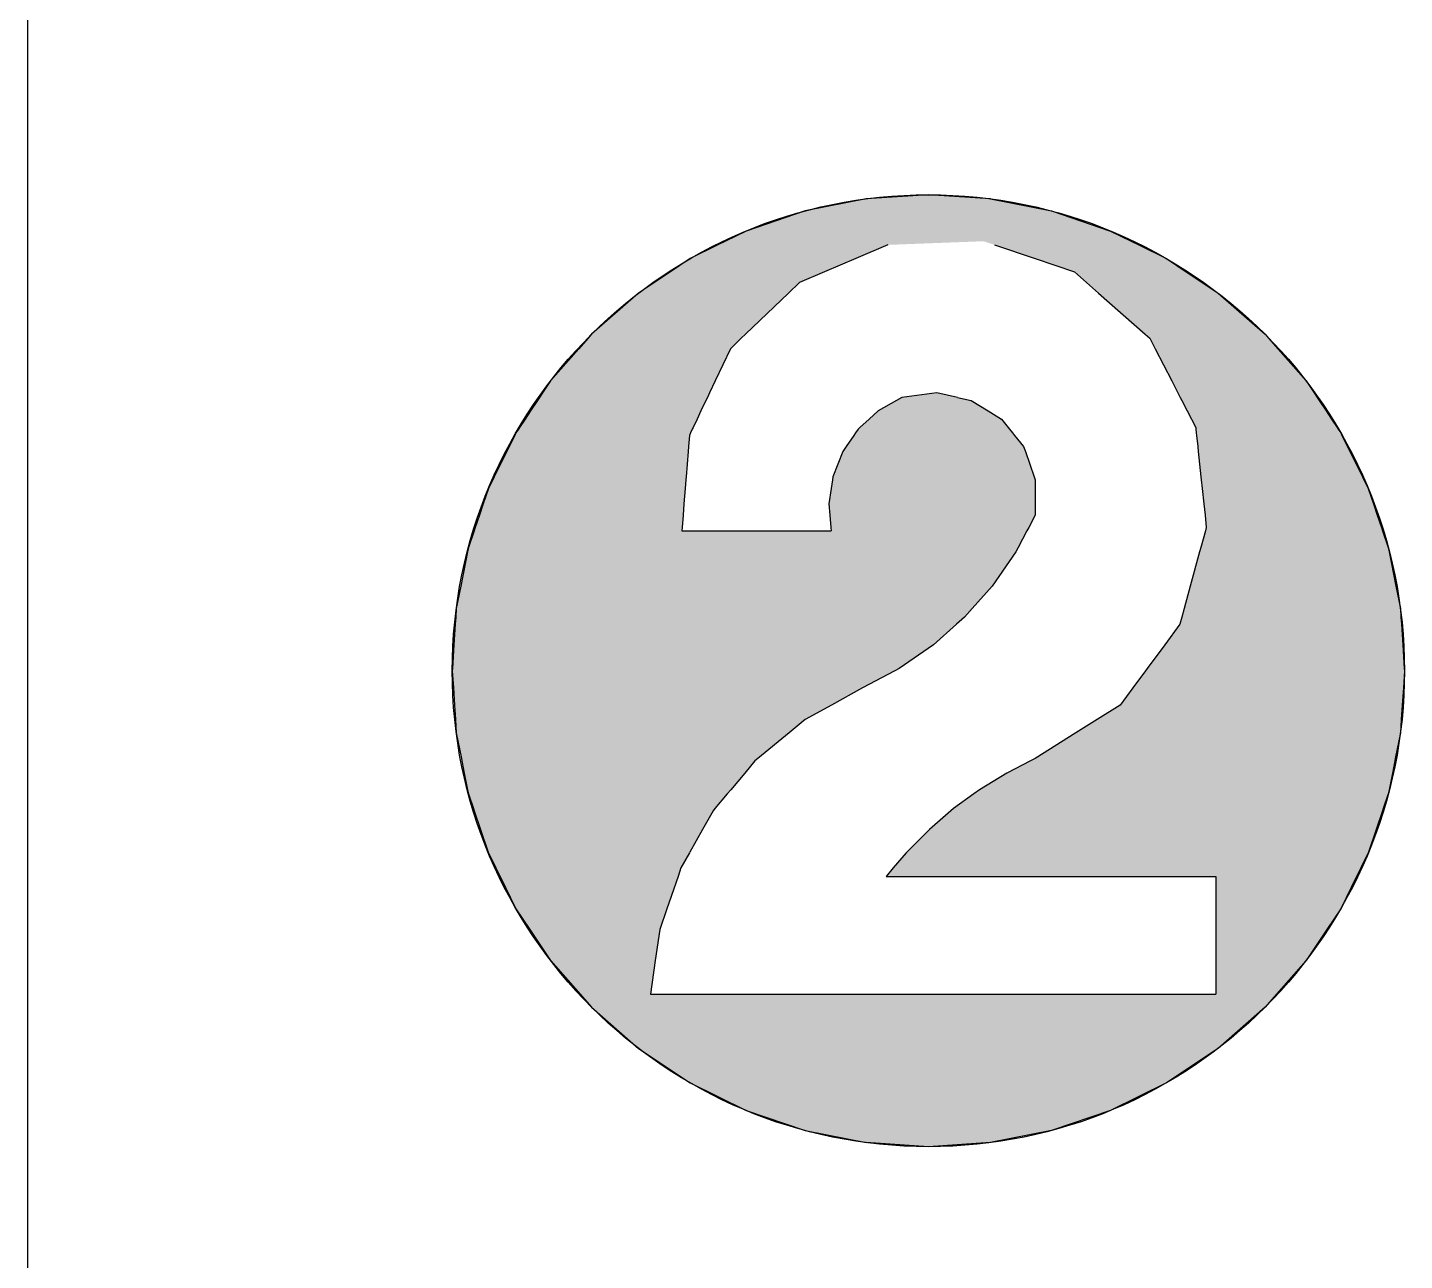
# Model space of a CAD drawing. Extents: x 45695 to 57015, y 5256 to 15308.
# Drawn here: x 46100.4 to 46429.1, y 6920.9 to 7215.3 of the extents above; entities that cross this region are included whole.
import ezdxf

# ---------------------------------------------------------------- set-up
doc = ezdxf.new("R2010")
doc.units = 0
doc.header["$MEASUREMENT"] = 0
doc.layers.add('TABLE', color=7, linetype='CONTINUOUS')

msp = doc.modelspace()

# ---------------------------------------------------------------- linework, layer by layer
at = {"layer": 'TABLE'}
msp.add_line((46100.400011, 7781.008749), (46100.400011, 5647.44366), dxfattribs=at)
at = {"layer": 'TABLE', "color": 2, "linetype": 'CONTINUOUS'}
for p, q in [((46300.625019, 7174.412533), (46286.041559, 7171.511703)), ((46315.46235, 7175.385023), (46300.625019, 7174.412533)), ((46330.299681, 7174.412533), (46315.46235, 7175.385023)), ((46330.299681, 7174.412533), (46344.883141, 7171.511703)), ((46286.041559, 7171.511703), (46271.961497, 7166.732166)), ((46344.883141, 7171.511703), (46358.963203, 7166.732166)), ((46271.961497, 7166.732166), (46267.016911, 7164.293765)), ((46358.963203, 7166.732166), (46363.907789, 7164.293765)), ((46265.238003, 7163.416505), (46258.625747, 7160.155701)), ((46267.016911, 7164.293765), (46265.238003, 7163.416505)), ((46305.791754, 7163.416505), (46298.115498, 7160.155701)), ((46331.26817, 7163.416505), (46340.944869, 7160.155701)), ((46363.907789, 7164.293765), (46365.686696, 7163.416505)), ((46365.686696, 7163.416505), (46372.298953, 7160.155701)), ((46258.625747, 7160.155701), (46253.8794, 7156.984294)), ((46298.115498, 7160.155701), (46290.64969, 7156.984294)), ((46340.944869, 7160.155701), (46350.356276, 7156.984294)), ((46372.298953, 7160.155701), (46377.0453, 7156.984294)), ((46253.8794, 7156.984294), (46250.112108, 7154.46707)), ((46290.64969, 7156.984294), (46284.723894, 7154.46707)), ((46350.356276, 7156.984294), (46353.204346, 7154.46707)), ((46377.0453, 7156.984294), (46380.812592, 7154.46707)), ((46250.112108, 7154.46707), (46246.262487, 7151.894835)), ((46284.723894, 7154.46707), (46282.044803, 7151.894835)), ((46353.204346, 7154.46707), (46356.114657, 7151.894835)), ((46380.812592, 7154.46707), (46384.662213, 7151.894835)), ((46246.262487, 7151.894835), (46235.083255, 7142.090912)), ((46282.044803, 7151.894835), (46271.833602, 7142.090912)), ((46356.114657, 7151.894835), (46367.207137, 7142.090912)), ((46384.662213, 7151.894835), (46395.841445, 7142.090912)), ((46234.21788, 7141.104141), (46232.034178, 7138.614105)), ((46235.083255, 7142.090912), (46234.21788, 7141.104141)), ((46270.805838, 7141.104141), (46268.212361, 7138.614105)), ((46271.833602, 7142.090912), (46270.805838, 7141.104141)), ((46367.207137, 7142.090912), (46368.323602, 7141.104141)), ((46368.323602, 7141.104141), (46369.607315, 7138.614105)), ((46395.841445, 7142.090912), (46396.70682, 7141.104141)), ((46396.70682, 7141.104141), (46398.890522, 7138.614105)), ((46232.034178, 7138.614105), (46225.279332, 7130.91168)), ((46268.212361, 7138.614105), (46264.563743, 7130.91168)), ((46369.607315, 7138.614105), (46373.578223, 7130.91168)), ((46398.890522, 7138.614105), (46405.645368, 7130.91168)), ((46225.279332, 7130.91168), (46223.367263, 7128.050067)), ((46264.563743, 7130.91168), (46263.208204, 7128.050067)), ((46373.578223, 7130.91168), (46375.0535, 7128.050067)), ((46405.645368, 7130.91168), (46407.557437, 7128.050067)), ((46223.367263, 7128.050067), (46222.655136, 7126.984294)), ((46263.208204, 7128.050067), (46262.703351, 7126.984294)), ((46317.477326, 7128.050067), (46309.106276, 7126.984294)), ((46322.400036, 7126.984294), (46317.477326, 7128.050067)), ((46375.0535, 7128.050067), (46375.602948, 7126.984294)), ((46407.557437, 7128.050067), (46408.269564, 7126.984294)), ((46220.514756, 7123.780988), (46219.212306, 7121.831735)), ((46222.174161, 7126.264463), (46220.514756, 7123.780988)), ((46222.655136, 7126.984294), (46222.174161, 7126.264463)), ((46261.185953, 7123.780988), (46260.262597, 7121.831735)), ((46262.362368, 7126.264463), (46261.185953, 7123.780988)), ((46262.703351, 7126.984294), (46262.362368, 7126.264463)), ((46303.463936, 7123.780988), (46301.34354, 7121.831735)), ((46307.838357, 7126.264463), (46303.463936, 7123.780988)), ((46309.106276, 7126.984294), (46307.838357, 7126.264463)), ((46322.400036, 7126.984294), (46325.72487, 7126.264463)), ((46325.72487, 7126.264463), (46329.747875, 7123.780988)), ((46329.747875, 7123.780988), (46332.905488, 7121.831735)), ((46375.602948, 7126.984294), (46375.97405, 7126.264463)), ((46375.97405, 7126.264463), (46377.25438, 7123.780988)), ((46377.25438, 7123.780988), (46378.259298, 7121.831735)), ((46408.269564, 7126.984294), (46408.750539, 7126.264463)), ((46408.750539, 7126.264463), (46410.409944, 7123.780988)), ((46410.409944, 7123.780988), (46411.712394, 7121.831735)), ((46219.212306, 7121.831735), (46217.848448, 7119.790575)), ((46260.262597, 7121.831735), (46259.295705, 7119.790575)), ((46301.34354, 7121.831735), (46299.123169, 7119.790575)), ((46332.905488, 7121.831735), (46334.548997, 7119.790575)), ((46378.259298, 7121.831735), (46379.311597, 7119.790575)), ((46411.712394, 7121.831735), (46413.076253, 7119.790575)), ((46216.712384, 7117.927748), (46215.39627, 7115.258932)), ((46217.018466, 7118.54842), (46216.712384, 7117.927748)), ((46217.580746, 7119.389932), (46217.018466, 7118.54842)), ((46217.848448, 7119.790575), (46217.580746, 7119.389932)), ((46258.41329, 7117.927748), (46258.201943, 7115.258932)), ((46258.7073, 7118.54842), (46258.41329, 7117.927748)), ((46259.105922, 7119.389932), (46258.7073, 7118.54842)), ((46259.295705, 7119.790575), (46259.105922, 7119.389932)), ((46297.686138, 7117.927748), (46295.858702, 7115.258932)), ((46298.111135, 7118.54842), (46297.686138, 7117.927748)), ((46298.687349, 7119.389932), (46298.111135, 7118.54842)), ((46299.123169, 7119.790575), (46298.687349, 7119.389932)), ((46334.548997, 7119.790575), (46334.87159, 7119.389932)), ((46334.87159, 7119.389932), (46335.549161, 7118.54842)), ((46335.549161, 7118.54842), (46336.048916, 7117.927748)), ((46336.048916, 7117.927748), (46338.197805, 7115.258932)), ((46379.311597, 7119.790575), (46379.353828, 7119.389932)), ((46379.353828, 7119.389932), (46379.44253, 7118.54842)), ((46379.44253, 7118.54842), (46379.507954, 7117.927748)), ((46379.507954, 7117.927748), (46379.789268, 7115.258932)), ((46413.076253, 7119.790575), (46413.343954, 7119.389932)), ((46413.343954, 7119.389932), (46413.906234, 7118.54842)), ((46413.906234, 7118.54842), (46414.212316, 7117.927748)), ((46414.212316, 7117.927748), (46415.52843, 7115.258932)), ((46214.793413, 7114.036459), (46211.814239, 7107.995291)), ((46215.39627, 7115.258932), (46214.793413, 7114.036459)), ((46258.105135, 7114.036459), (46257.626729, 7107.995291)), ((46258.201943, 7115.258932), (46258.105135, 7114.036459)), ((46295.02163, 7114.036459), (46292.654892, 7107.995291)), ((46295.858702, 7115.258932), (46295.02163, 7114.036459)), ((46338.197805, 7115.258932), (46338.627556, 7114.036459)), ((46338.627556, 7114.036459), (46340.751283, 7107.995291)), ((46379.789268, 7115.258932), (46379.918126, 7114.036459)), ((46379.918126, 7114.036459), (46380.554913, 7107.995291)), ((46415.52843, 7115.258932), (46416.131287, 7114.036459)), ((46416.131287, 7114.036459), (46419.110462, 7107.995291)), ((46211.470325, 7107.297903), (46210.442001, 7105.212669)), ((46211.814239, 7107.995291), (46211.470325, 7107.297903)), ((46257.571502, 7107.297903), (46257.406371, 7105.212669)), ((46257.626729, 7107.995291), (46257.571502, 7107.297903)), ((46292.552079, 7107.297903), (46292.244661, 7105.212669)), ((46292.654892, 7107.995291), (46292.552079, 7107.297903)), ((46340.751283, 7107.995291), (46340.996445, 7107.297903)), ((46340.996445, 7107.297903), (46340.992696, 7105.212669)), ((46380.554913, 7107.995291), (46380.628423, 7107.297903)), ((46380.628423, 7107.297903), (46380.848223, 7105.212669)), ((46419.110462, 7107.995291), (46419.454376, 7107.297903)), ((46419.454376, 7107.297903), (46420.482699, 7105.212669)), ((46210.442001, 7105.212669), (46209.207667, 7101.576438)), ((46257.406371, 7105.212669), (46257.118415, 7101.576438)), ((46292.244661, 7105.212669), (46291.708587, 7101.576438)), ((46340.992696, 7105.212669), (46340.98616, 7101.576438)), ((46380.848223, 7105.212669), (46381.23151, 7101.576438)), ((46420.482699, 7105.212669), (46421.717033, 7101.576438)), ((46209.207667, 7101.576438), (46208.285321, 7098.859294)), ((46257.118415, 7101.576438), (46256.903241, 7098.859294)), ((46291.708587, 7101.576438), (46291.928192, 7098.859294)), ((46340.98616, 7101.576438), (46340.981276, 7098.859294)), ((46381.23151, 7101.576438), (46381.517918, 7098.859294)), ((46421.717033, 7101.576438), (46422.639379, 7098.859294)), ((46208.285321, 7098.859294), (46207.295525, 7095.943448)), ((46256.903241, 7098.859294), (46256.672333, 7095.943448)), ((46291.928192, 7098.859294), (46292.163857, 7095.943448)), ((46340.981276, 7098.859294), (46339.437972, 7095.943448)), ((46381.517918, 7098.859294), (46381.825272, 7095.943448)), ((46422.639379, 7098.859294), (46423.629176, 7095.943448)), ((46207.012368, 7095.109294), (46205.662464, 7091.132607)), ((46207.295525, 7095.943448), (46207.012368, 7095.109294)), ((46256.672333, 7095.943448), (46256.606276, 7095.109294)), ((46256.606276, 7095.109294), (46292.231276, 7095.109294)), ((46292.163857, 7095.943448), (46292.231276, 7095.109294)), ((46338.996471, 7095.109294), (46336.891685, 7091.132607)), ((46339.437972, 7095.943448), (46338.996471, 7095.109294)), ((46381.598035, 7095.109294), (46380.514723, 7091.132607)), ((46381.825272, 7095.943448), (46381.598035, 7095.109294)), ((46423.629176, 7095.943448), (46423.912332, 7095.109294)), ((46423.912332, 7095.109294), (46425.262236, 7091.132607)), ((46205.662464, 7091.132607), (46205.453993, 7090.084548)), ((46336.891685, 7091.132607), (46336.336966, 7090.084548)), ((46380.514723, 7091.132607), (46380.229215, 7090.084548)), ((46425.262236, 7091.132607), (46425.470708, 7090.084548)), ((46205.453993, 7090.084548), (46203.8311, 7081.925717)), ((46336.336966, 7090.084548), (46330.680177, 7081.925717)), ((46380.229215, 7090.084548), (46378.006621, 7081.925717)), ((46425.470708, 7090.084548), (46427.0936, 7081.925717)), ((46203.8311, 7081.925717), (46202.761634, 7076.549148)), ((46330.680177, 7081.925717), (46325.910278, 7076.549148)), ((46378.006621, 7081.925717), (46376.541959, 7076.549148)), ((46427.0936, 7081.925717), (46428.163066, 7076.549148)), ((46202.627264, 7074.499058), (46202.516381, 7072.807313)), ((46202.761634, 7076.549148), (46202.627264, 7074.499058)), ((46324.091512, 7074.499058), (46322.184599, 7072.807313)), ((46325.910278, 7076.549148), (46324.091512, 7074.499058)), ((46375.983482, 7074.499058), (46375.522624, 7072.807313)), ((46376.541959, 7076.549148), (46375.983482, 7074.499058)), ((46428.163066, 7076.549148), (46428.297436, 7074.499058)), ((46428.297436, 7074.499058), (46428.408319, 7072.807313)), ((46202.516381, 7072.807313), (46202.19542, 7067.910392)), ((46322.184599, 7072.807313), (46316.664852, 7067.910392)), ((46375.522624, 7072.807313), (46371.899859, 7067.910392)), ((46428.408319, 7072.807313), (46428.72928, 7067.910392)), ((46202.19542, 7067.910392), (46201.824654, 7062.253603)), ((46316.664852, 7067.910392), (46308.506022, 7062.253603)), ((46371.899859, 7067.910392), (46367.714939, 7062.253603)), ((46428.72928, 7067.910392), (46429.100046, 7062.253603)), ((46201.824654, 7062.253603), (46201.789144, 7061.711817)), ((46201.789144, 7061.711817), (46202.058038, 7057.609294)), ((46307.482396, 7061.711817), (46299.731276, 7057.609294)), ((46308.506022, 7062.253603), (46307.482396, 7061.711817)), ((46367.314124, 7061.711817), (46364.279057, 7057.609294)), ((46367.714939, 7062.253603), (46367.314124, 7061.711817)), ((46429.135556, 7061.711817), (46428.866663, 7057.609294)), ((46429.100046, 7062.253603), (46429.135556, 7061.711817)), ((46202.058038, 7057.609294), (46202.325409, 7053.529994)), ((46299.731276, 7057.609294), (46292.35014, 7053.529994)), ((46364.279057, 7057.609294), (46361.261171, 7053.529994)), ((46428.866663, 7057.609294), (46428.599291, 7053.529994)), ((46202.325409, 7053.529994), (46202.552075, 7050.07173)), ((46292.35014, 7053.529994), (46286.092717, 7050.07173)), ((46361.261171, 7053.529994), (46355.780173, 7050.07173)), ((46428.599291, 7053.529994), (46428.372625, 7050.07173)), ((46202.552075, 7050.07173), (46202.761634, 7046.874486)), ((46286.092717, 7050.07173), (46282.21121, 7046.874486)), ((46355.780173, 7050.07173), (46350.712862, 7046.874486)), ((46428.372625, 7050.07173), (46428.163066, 7046.874486)), ((46202.761634, 7046.874486), (46203.982994, 7040.734294)), ((46282.21121, 7046.874486), (46274.756914, 7040.734294)), ((46350.712862, 7046.874486), (46340.981276, 7040.734294)), ((46428.163066, 7046.874486), (46426.941706, 7040.734294)), ((46203.982994, 7040.734294), (46204.096374, 7040.164293)), ((46204.096374, 7040.164293), (46204.673788, 7037.261439)), ((46274.064924, 7040.164293), (46271.631683, 7037.261439)), ((46274.756914, 7040.734294), (46274.064924, 7040.164293)), ((46339.865643, 7040.164293), (46334.184041, 7037.261439)), ((46340.981276, 7040.734294), (46339.865643, 7040.164293)), ((46426.828326, 7040.164293), (46426.250912, 7037.261439)), ((46426.941706, 7040.734294), (46426.828326, 7040.164293)), ((46204.673788, 7037.261439), (46205.468322, 7033.267043)), ((46271.631683, 7037.261439), (46268.283485, 7033.267043)), ((46334.184041, 7037.261439), (46327.679588, 7033.267043)), ((46426.250912, 7037.261439), (46425.456378, 7033.267043)), ((46205.468322, 7033.267043), (46205.662464, 7032.291026)), ((46205.662464, 7032.291026), (46206.85578, 7028.775632)), ((46267.465365, 7032.291026), (46264.518678, 7028.775632)), ((46268.283485, 7033.267043), (46267.465365, 7032.291026)), ((46326.338423, 7032.291026), (46321.50785, 7028.775632)), ((46327.679588, 7033.267043), (46326.338423, 7032.291026)), ((46425.262236, 7032.291026), (46424.06892, 7028.775632)), ((46425.456378, 7033.267043), (46425.262236, 7032.291026)), ((46206.85578, 7028.775632), (46207.043716, 7028.221991)), ((46264.518678, 7028.775632), (46264.054602, 7028.221991)), ((46321.50785, 7028.775632), (46320.860432, 7028.221991)), ((46424.06892, 7028.775632), (46423.880984, 7028.221991)), ((46207.043716, 7028.221991), (46208.539761, 7023.814782)), ((46264.054602, 7028.221991), (46261.569264, 7023.814782)), ((46320.860432, 7028.221991), (46315.706723, 7023.814782)), ((46423.880984, 7028.221991), (46422.384939, 7023.814782)), ((46208.539761, 7023.814782), (46210.372757, 7018.414951)), ((46261.569264, 7023.814782), (46258.524161, 7018.414951)), ((46315.706723, 7023.814782), (46310.311824, 7018.414951)), ((46422.384939, 7023.814782), (46420.551943, 7018.414951)), ((46210.372757, 7018.414951), (46210.442001, 7018.210964)), ((46210.442001, 7018.210964), (46212.198746, 7014.648639)), ((46258.409127, 7018.210964), (46256.40024, 7014.648639)), ((46258.524161, 7018.414951), (46258.409127, 7018.210964)), ((46310.137706, 7018.210964), (46307.097004, 7014.648639)), ((46310.311824, 7018.414951), (46310.137706, 7018.210964)), ((46420.482699, 7018.210964), (46418.725955, 7014.648639)), ((46420.551943, 7018.414951), (46420.482699, 7018.210964)), ((46212.198746, 7014.648639), (46213.20444, 7012.609294)), ((46213.20444, 7012.609294), (46217.018466, 7004.875214)), ((46255.703249, 7012.609294), (46253.059956, 7004.875214)), ((46256.40024, 7014.648639), (46255.703249, 7012.609294)), ((46307.097004, 7014.648639), (46305.356276, 7012.609294)), ((46305.356276, 7012.609294), (46384.106276, 7012.609294)), ((46384.106276, 7012.609294), (46384.106276, 7004.875214)), ((46417.72026, 7012.609294), (46413.906234, 7004.875214)), ((46418.725955, 7014.648639), (46417.72026, 7012.609294)), ((46217.018466, 7004.875214), (46220.340655, 6999.903207)), ((46253.059956, 7004.875214), (46251.360662, 6999.903207)), ((46384.106276, 7004.875214), (46384.106276, 6999.903207)), ((46413.906234, 7004.875214), (46410.584045, 6999.903207)), ((46220.340655, 6999.903207), (46225.279332, 6992.511953)), ((46251.360662, 6999.903207), (46250.279993, 6992.511953)), ((46384.106276, 6999.903207), (46384.106276, 6992.511953)), ((46410.584045, 6999.903207), (46405.645368, 6992.511953)), ((46225.279332, 6992.511953), (46232.319401, 6984.484294)), ((46250.279993, 6992.511953), (46249.106276, 6984.484294)), ((46384.106276, 6992.511953), (46384.106276, 6984.484294)), ((46405.645368, 6992.511953), (46398.6053, 6984.484294)), ((46232.319401, 6984.484294), (46235.083255, 6981.332722)), ((46249.106276, 6984.484294), (46384.106276, 6984.484294)), ((46398.6053, 6984.484294), (46395.841445, 6981.332722)), ((46235.083255, 6981.332722), (46246.262487, 6971.528799)), ((46395.841445, 6981.332722), (46384.662213, 6971.528799)), ((46246.262487, 6971.528799), (46258.625747, 6963.267933)), ((46384.662213, 6971.528799), (46372.298953, 6963.267933)), ((46258.625747, 6963.267933), (46271.961497, 6956.691468)), ((46372.298953, 6963.267933), (46358.963203, 6956.691468)), ((46271.961497, 6956.691468), (46286.041559, 6951.911931)), ((46358.963203, 6956.691468), (46344.883141, 6951.911931)), ((46286.041559, 6951.911931), (46300.625019, 6949.011101)), ((46344.883141, 6951.911931), (46330.299681, 6949.011101)), ((46315.46235, 6948.038611), (46300.625019, 6949.011101)), ((46330.299681, 6949.011101), (46315.46235, 6948.038611))]:
    msp.add_line(p, q, dxfattribs=at)
at = {"layer": 'TABLE'}
msp.add_circle((46315.46235, 7061.711817), 113.673206, dxfattribs=at)
at = {"layer": 'TABLE', "color": 2, "linetype": 'CONTINUOUS'}
for points in [[(46300.625019, 7174.412533), (46286.041559, 7171.511703), (46344.883141, 7171.511703)], [(46315.46235, 7175.385023), (46300.625019, 7174.412533), (46330.299681, 7174.412533)], [(46286.041559, 7171.511703), (46271.961497, 7166.732166), (46358.963203, 7166.732166)], [(46271.961497, 7166.732166), (46267.016911, 7164.293765), (46363.907789, 7164.293765)], [(46265.238003, 7163.416505), (46258.625747, 7160.155701), (46298.115498, 7160.155701)], [(46267.016911, 7164.293765), (46265.238003, 7163.416505), (46305.791754, 7163.416505)], [(46328.66483, 7164.293765), (46331.26817, 7163.416505), (46365.686696, 7163.416505)], [(46331.26817, 7163.416505), (46340.944869, 7160.155701), (46372.298953, 7160.155701)], [(46258.625747, 7160.155701), (46253.8794, 7156.984294), (46290.64969, 7156.984294)], [(46340.944869, 7160.155701), (46350.356276, 7156.984294), (46377.0453, 7156.984294)], [(46253.8794, 7156.984294), (46250.112108, 7154.46707), (46284.723894, 7154.46707)], [(46350.356276, 7156.984294), (46353.204346, 7154.46707), (46380.812592, 7154.46707)], [(46250.112108, 7154.46707), (46246.262487, 7151.894835), (46282.044803, 7151.894835)], [(46353.204346, 7154.46707), (46356.114657, 7151.894835), (46384.662213, 7151.894835)], [(46246.262487, 7151.894835), (46235.083255, 7142.090912), (46271.833602, 7142.090912)], [(46356.114657, 7151.894835), (46367.207137, 7142.090912), (46395.841445, 7142.090912)], [(46234.21788, 7141.104141), (46232.034178, 7138.614105), (46268.212361, 7138.614105)], [(46235.083255, 7142.090912), (46234.21788, 7141.104141), (46270.805838, 7141.104141)], [(46367.207137, 7142.090912), (46368.323602, 7141.104141), (46396.70682, 7141.104141)], [(46368.323602, 7141.104141), (46369.607315, 7138.614105), (46398.890522, 7138.614105)], [(46232.034178, 7138.614105), (46225.279332, 7130.91168), (46264.563743, 7130.91168)], [(46369.607315, 7138.614105), (46373.578223, 7130.91168), (46405.645368, 7130.91168)], [(46225.279332, 7130.91168), (46223.367263, 7128.050067), (46263.208204, 7128.050067)], [(46373.578223, 7130.91168), (46375.0535, 7128.050067), (46407.557437, 7128.050067)], [(46223.367263, 7128.050067), (46222.655136, 7126.984294), (46262.703351, 7126.984294)], [(46317.477326, 7128.050067), (46309.106276, 7126.984294), (46322.400036, 7126.984294)], [(46375.0535, 7128.050067), (46375.602948, 7126.984294), (46408.269564, 7126.984294)], [(46220.514756, 7123.780988), (46219.212306, 7121.831735), (46260.262597, 7121.831735)], [(46222.174161, 7126.264463), (46220.514756, 7123.780988), (46261.185953, 7123.780988)], [(46222.655136, 7126.984294), (46222.174161, 7126.264463), (46262.362368, 7126.264463)], [(46303.463936, 7123.780988), (46301.34354, 7121.831735), (46332.905488, 7121.831735)], [(46307.838357, 7126.264463), (46303.463936, 7123.780988), (46329.747875, 7123.780988)], [(46309.106276, 7126.984294), (46307.838357, 7126.264463), (46325.72487, 7126.264463)], [(46375.602948, 7126.984294), (46375.97405, 7126.264463), (46408.750539, 7126.264463)], [(46375.97405, 7126.264463), (46377.25438, 7123.780988), (46410.409944, 7123.780988)], [(46377.25438, 7123.780988), (46378.259298, 7121.831735), (46411.712394, 7121.831735)], [(46219.212306, 7121.831735), (46217.848448, 7119.790575), (46259.295705, 7119.790575)], [(46301.34354, 7121.831735), (46299.123169, 7119.790575), (46334.548997, 7119.790575)], [(46378.259298, 7121.831735), (46379.311597, 7119.790575), (46413.076253, 7119.790575)], [(46216.712384, 7117.927748), (46215.39627, 7115.258932), (46258.201943, 7115.258932)], [(46217.018466, 7118.54842), (46216.712384, 7117.927748), (46258.41329, 7117.927748)], [(46217.580746, 7119.389932), (46217.018466, 7118.54842), (46258.7073, 7118.54842)], [(46217.848448, 7119.790575), (46217.580746, 7119.389932), (46259.105922, 7119.389932)], [(46297.686138, 7117.927748), (46295.858702, 7115.258932), (46338.197805, 7115.258932)], [(46298.111135, 7118.54842), (46297.686138, 7117.927748), (46336.048916, 7117.927748)], [(46298.687349, 7119.389932), (46298.111135, 7118.54842), (46335.549161, 7118.54842)], [(46299.123169, 7119.790575), (46298.687349, 7119.389932), (46334.87159, 7119.389932)], [(46379.311597, 7119.790575), (46379.353828, 7119.389932), (46413.343954, 7119.389932)], [(46379.353828, 7119.389932), (46379.44253, 7118.54842), (46413.906234, 7118.54842)], [(46379.44253, 7118.54842), (46379.507954, 7117.927748), (46414.212316, 7117.927748)], [(46379.507954, 7117.927748), (46379.789268, 7115.258932), (46415.52843, 7115.258932)], [(46214.793413, 7114.036459), (46211.814239, 7107.995291), (46257.626729, 7107.995291)], [(46215.39627, 7115.258932), (46214.793413, 7114.036459), (46258.105135, 7114.036459)], [(46295.02163, 7114.036459), (46292.654892, 7107.995291), (46340.751283, 7107.995291)], [(46295.858702, 7115.258932), (46295.02163, 7114.036459), (46338.627556, 7114.036459)], [(46379.789268, 7115.258932), (46379.918126, 7114.036459), (46416.131287, 7114.036459)], [(46379.918126, 7114.036459), (46380.554913, 7107.995291), (46419.110462, 7107.995291)], [(46211.470325, 7107.297903), (46210.442001, 7105.212669), (46257.406371, 7105.212669)], [(46211.814239, 7107.995291), (46211.470325, 7107.297903), (46257.571502, 7107.297903)], [(46292.552079, 7107.297903), (46292.244661, 7105.212669), (46340.992696, 7105.212669)], [(46292.654892, 7107.995291), (46292.552079, 7107.297903), (46340.996445, 7107.297903)], [(46380.554913, 7107.995291), (46380.628423, 7107.297903), (46419.454376, 7107.297903)], [(46380.628423, 7107.297903), (46380.848223, 7105.212669), (46420.482699, 7105.212669)], [(46210.442001, 7105.212669), (46209.207667, 7101.576438), (46257.118415, 7101.576438)], [(46292.244661, 7105.212669), (46291.708587, 7101.576438), (46340.98616, 7101.576438)], [(46380.848223, 7105.212669), (46381.23151, 7101.576438), (46421.717033, 7101.576438)], [(46209.207667, 7101.576438), (46208.285321, 7098.859294), (46256.903241, 7098.859294)], [(46291.708587, 7101.576438), (46291.928192, 7098.859294), (46340.981276, 7098.859294)], [(46381.23151, 7101.576438), (46381.517918, 7098.859294), (46422.639379, 7098.859294)], [(46208.285321, 7098.859294), (46207.295525, 7095.943448), (46256.672333, 7095.943448)], [(46291.928192, 7098.859294), (46292.163857, 7095.943448), (46339.437972, 7095.943448)], [(46381.517918, 7098.859294), (46381.825272, 7095.943448), (46423.629176, 7095.943448)], [(46207.012368, 7095.109294), (46205.662464, 7091.132607), (46336.891685, 7091.132607)], [(46207.295525, 7095.943448), (46207.012368, 7095.109294), (46256.606276, 7095.109294)], [(46256.606276, 7095.109294), (46256.606276, 7095.109294), (46292.231276, 7095.109294)], [(46292.163857, 7095.943448), (46292.231276, 7095.109294), (46338.996471, 7095.109294)], [(46381.598035, 7095.109294), (46380.514723, 7091.132607), (46425.262236, 7091.132607)], [(46381.825272, 7095.943448), (46381.598035, 7095.109294), (46423.912332, 7095.109294)], [(46205.662464, 7091.132607), (46205.453993, 7090.084548), (46336.336966, 7090.084548)], [(46380.514723, 7091.132607), (46380.229215, 7090.084548), (46425.470708, 7090.084548)], [(46205.453993, 7090.084548), (46203.8311, 7081.925717), (46330.680177, 7081.925717)], [(46380.229215, 7090.084548), (46378.006621, 7081.925717), (46427.0936, 7081.925717)], [(46203.8311, 7081.925717), (46202.761634, 7076.549148), (46325.910278, 7076.549148)], [(46378.006621, 7081.925717), (46376.541959, 7076.549148), (46428.163066, 7076.549148)], [(46202.627264, 7074.499058), (46202.516381, 7072.807313), (46322.184599, 7072.807313)], [(46202.761634, 7076.549148), (46202.627264, 7074.499058), (46324.091512, 7074.499058)], [(46375.983482, 7074.499058), (46375.522624, 7072.807313), (46428.408319, 7072.807313)], [(46376.541959, 7076.549148), (46375.983482, 7074.499058), (46428.297436, 7074.499058)], [(46202.516381, 7072.807313), (46202.19542, 7067.910392), (46316.664852, 7067.910392)], [(46375.522624, 7072.807313), (46371.899859, 7067.910392), (46428.72928, 7067.910392)], [(46202.19542, 7067.910392), (46201.824654, 7062.253603), (46308.506022, 7062.253603)], [(46371.899859, 7067.910392), (46367.714939, 7062.253603), (46429.100046, 7062.253603)], [(46201.824654, 7062.253603), (46201.789144, 7061.711817), (46307.482396, 7061.711817)], [(46201.789144, 7061.711817), (46202.058038, 7057.609294), (46299.731276, 7057.609294)], [(46367.314124, 7061.711817), (46364.279057, 7057.609294), (46428.866663, 7057.609294)], [(46367.714939, 7062.253603), (46367.314124, 7061.711817), (46429.135556, 7061.711817)], [(46202.058038, 7057.609294), (46202.325409, 7053.529994), (46292.35014, 7053.529994)], [(46364.279057, 7057.609294), (46361.261171, 7053.529994), (46428.599291, 7053.529994)], [(46202.325409, 7053.529994), (46202.552075, 7050.07173), (46286.092717, 7050.07173)], [(46361.261171, 7053.529994), (46355.780173, 7050.07173), (46428.372625, 7050.07173)], [(46202.552075, 7050.07173), (46202.761634, 7046.874486), (46282.21121, 7046.874486)], [(46355.780173, 7050.07173), (46350.712862, 7046.874486), (46428.163066, 7046.874486)], [(46202.761634, 7046.874486), (46203.982994, 7040.734294), (46274.756914, 7040.734294)], [(46350.712862, 7046.874486), (46340.981276, 7040.734294), (46426.941706, 7040.734294)], [(46203.982994, 7040.734294), (46204.096374, 7040.164293), (46274.064924, 7040.164293)], [(46204.096374, 7040.164293), (46204.673788, 7037.261439), (46271.631683, 7037.261439)], [(46339.865643, 7040.164293), (46334.184041, 7037.261439), (46426.250912, 7037.261439)], [(46340.981276, 7040.734294), (46339.865643, 7040.164293), (46426.828326, 7040.164293)], [(46204.673788, 7037.261439), (46205.468322, 7033.267043), (46268.283485, 7033.267043)], [(46334.184041, 7037.261439), (46327.679588, 7033.267043), (46425.456378, 7033.267043)], [(46205.468322, 7033.267043), (46205.662464, 7032.291026), (46267.465365, 7032.291026)], [(46205.662464, 7032.291026), (46206.85578, 7028.775632), (46264.518678, 7028.775632)], [(46326.338423, 7032.291026), (46321.50785, 7028.775632), (46424.06892, 7028.775632)], [(46327.679588, 7033.267043), (46326.338423, 7032.291026), (46425.262236, 7032.291026)], [(46206.85578, 7028.775632), (46207.043716, 7028.221991), (46264.054602, 7028.221991)], [(46321.50785, 7028.775632), (46320.860432, 7028.221991), (46423.880984, 7028.221991)], [(46207.043716, 7028.221991), (46208.539761, 7023.814782), (46261.569264, 7023.814782)], [(46320.860432, 7028.221991), (46315.706723, 7023.814782), (46422.384939, 7023.814782)], [(46208.539761, 7023.814782), (46210.372757, 7018.414951), (46258.524161, 7018.414951)], [(46315.706723, 7023.814782), (46310.311824, 7018.414951), (46420.551943, 7018.414951)], [(46210.372757, 7018.414951), (46210.442001, 7018.210964), (46258.409127, 7018.210964)], [(46210.442001, 7018.210964), (46212.198746, 7014.648639), (46256.40024, 7014.648639)], [(46310.137706, 7018.210964), (46307.097004, 7014.648639), (46418.725955, 7014.648639)], [(46310.311824, 7018.414951), (46310.137706, 7018.210964), (46420.482699, 7018.210964)], [(46212.198746, 7014.648639), (46213.20444, 7012.609294), (46255.703249, 7012.609294)], [(46213.20444, 7012.609294), (46217.018466, 7004.875214), (46253.059956, 7004.875214)], [(46307.097004, 7014.648639), (46305.356276, 7012.609294), (46417.72026, 7012.609294)], [(46305.356276, 7012.609294), (46305.356276, 7012.609294), (46384.106276, 7012.609294)], [(46384.106276, 7012.609294), (46384.106276, 7004.875214), (46413.906234, 7004.875214)], [(46217.018466, 7004.875214), (46220.340655, 6999.903207), (46251.360662, 6999.903207)], [(46384.106276, 7004.875214), (46384.106276, 6999.903207), (46410.584045, 6999.903207)], [(46220.340655, 6999.903207), (46225.279332, 6992.511953), (46250.279993, 6992.511953)], [(46384.106276, 6999.903207), (46384.106276, 6992.511953), (46405.645368, 6992.511953)], [(46225.279332, 6992.511953), (46232.319401, 6984.484294), (46249.106276, 6984.484294)], [(46384.106276, 6992.511953), (46384.106276, 6984.484294), (46398.6053, 6984.484294)], [(46232.319401, 6984.484294), (46235.083255, 6981.332722), (46395.841445, 6981.332722)], [(46249.106276, 6984.484294), (46249.106276, 6984.484294), (46384.106276, 6984.484294)], [(46235.083255, 6981.332722), (46246.262487, 6971.528799), (46384.662213, 6971.528799)], [(46246.262487, 6971.528799), (46258.625747, 6963.267933), (46372.298953, 6963.267933)], [(46258.625747, 6963.267933), (46271.961497, 6956.691468), (46358.963203, 6956.691468)], [(46271.961497, 6956.691468), (46286.041559, 6951.911931), (46344.883141, 6951.911931)], [(46286.041559, 6951.911931), (46300.625019, 6949.011101), (46330.299681, 6949.011101)]]:
    msp.add_solid(points, dxfattribs=at)
at = {"layer": 'TABLE', "color": 2, "linetype": 'CONTINUOUS', "extrusion": (0, 0, -1)}
for points in [[(-46300.625019, 7174.412533), (-46330.299681, 7174.412533), (-46344.883141, 7171.511703)], [(-46286.041559, 7171.511703), (-46344.883141, 7171.511703), (-46358.963203, 7166.732166)], [(-46271.961497, 7166.732166), (-46358.963203, 7166.732166), (-46363.907789, 7164.293765)], [(-46265.238003, 7163.416505), (-46305.791754, 7163.416505), (-46298.115498, 7160.155701)], [(-46267.016911, 7164.293765), (-46328.66483, 7164.293765), (-46305.791754, 7163.416505)], [(-46328.66483, 7164.293765), (-46363.907789, 7164.293765), (-46365.686696, 7163.416505)], [(-46331.26817, 7163.416505), (-46365.686696, 7163.416505), (-46372.298953, 7160.155701)], [(-46258.625747, 7160.155701), (-46298.115498, 7160.155701), (-46290.64969, 7156.984294)], [(-46340.944869, 7160.155701), (-46372.298953, 7160.155701), (-46377.0453, 7156.984294)], [(-46253.8794, 7156.984294), (-46290.64969, 7156.984294), (-46284.723894, 7154.46707)], [(-46350.356276, 7156.984294), (-46377.0453, 7156.984294), (-46380.812592, 7154.46707)], [(-46250.112108, 7154.46707), (-46284.723894, 7154.46707), (-46282.044803, 7151.894835)], [(-46353.204346, 7154.46707), (-46380.812592, 7154.46707), (-46384.662213, 7151.894835)], [(-46246.262487, 7151.894835), (-46282.044803, 7151.894835), (-46271.833602, 7142.090912)], [(-46356.114657, 7151.894835), (-46384.662213, 7151.894835), (-46395.841445, 7142.090912)], [(-46234.21788, 7141.104141), (-46270.805838, 7141.104141), (-46268.212361, 7138.614105)], [(-46235.083255, 7142.090912), (-46271.833602, 7142.090912), (-46270.805838, 7141.104141)], [(-46367.207137, 7142.090912), (-46395.841445, 7142.090912), (-46396.70682, 7141.104141)], [(-46368.323602, 7141.104141), (-46396.70682, 7141.104141), (-46398.890522, 7138.614105)], [(-46232.034178, 7138.614105), (-46268.212361, 7138.614105), (-46264.563743, 7130.91168)], [(-46369.607315, 7138.614105), (-46398.890522, 7138.614105), (-46405.645368, 7130.91168)], [(-46225.279332, 7130.91168), (-46264.563743, 7130.91168), (-46263.208204, 7128.050067)], [(-46373.578223, 7130.91168), (-46405.645368, 7130.91168), (-46407.557437, 7128.050067)], [(-46223.367263, 7128.050067), (-46263.208204, 7128.050067), (-46262.703351, 7126.984294)], [(-46375.0535, 7128.050067), (-46407.557437, 7128.050067), (-46408.269564, 7126.984294)], [(-46220.514756, 7123.780988), (-46261.185953, 7123.780988), (-46260.262597, 7121.831735)], [(-46222.174161, 7126.264463), (-46262.362368, 7126.264463), (-46261.185953, 7123.780988)], [(-46222.655136, 7126.984294), (-46262.703351, 7126.984294), (-46262.362368, 7126.264463)], [(-46303.463936, 7123.780988), (-46329.747875, 7123.780988), (-46332.905488, 7121.831735)], [(-46307.838357, 7126.264463), (-46325.72487, 7126.264463), (-46329.747875, 7123.780988)], [(-46309.106276, 7126.984294), (-46322.400036, 7126.984294), (-46325.72487, 7126.264463)], [(-46375.602948, 7126.984294), (-46408.269564, 7126.984294), (-46408.750539, 7126.264463)], [(-46375.97405, 7126.264463), (-46408.750539, 7126.264463), (-46410.409944, 7123.780988)], [(-46377.25438, 7123.780988), (-46410.409944, 7123.780988), (-46411.712394, 7121.831735)], [(-46219.212306, 7121.831735), (-46260.262597, 7121.831735), (-46259.295705, 7119.790575)], [(-46301.34354, 7121.831735), (-46332.905488, 7121.831735), (-46334.548997, 7119.790575)], [(-46378.259298, 7121.831735), (-46411.712394, 7121.831735), (-46413.076253, 7119.790575)], [(-46216.712384, 7117.927748), (-46258.41329, 7117.927748), (-46258.201943, 7115.258932)], [(-46217.018466, 7118.54842), (-46258.7073, 7118.54842), (-46258.41329, 7117.927748)], [(-46217.580746, 7119.389932), (-46259.105922, 7119.389932), (-46258.7073, 7118.54842)], [(-46217.848448, 7119.790575), (-46259.295705, 7119.790575), (-46259.105922, 7119.389932)], [(-46297.686138, 7117.927748), (-46336.048916, 7117.927748), (-46338.197805, 7115.258932)], [(-46298.111135, 7118.54842), (-46335.549161, 7118.54842), (-46336.048916, 7117.927748)], [(-46298.687349, 7119.389932), (-46334.87159, 7119.389932), (-46335.549161, 7118.54842)], [(-46299.123169, 7119.790575), (-46334.548997, 7119.790575), (-46334.87159, 7119.389932)], [(-46379.311597, 7119.790575), (-46413.076253, 7119.790575), (-46413.343954, 7119.389932)], [(-46379.353828, 7119.389932), (-46413.343954, 7119.389932), (-46413.906234, 7118.54842)], [(-46379.44253, 7118.54842), (-46413.906234, 7118.54842), (-46414.212316, 7117.927748)], [(-46379.507954, 7117.927748), (-46414.212316, 7117.927748), (-46415.52843, 7115.258932)], [(-46214.793413, 7114.036459), (-46258.105135, 7114.036459), (-46257.626729, 7107.995291)], [(-46215.39627, 7115.258932), (-46258.201943, 7115.258932), (-46258.105135, 7114.036459)], [(-46295.02163, 7114.036459), (-46338.627556, 7114.036459), (-46340.751283, 7107.995291)], [(-46295.858702, 7115.258932), (-46338.197805, 7115.258932), (-46338.627556, 7114.036459)], [(-46379.789268, 7115.258932), (-46415.52843, 7115.258932), (-46416.131287, 7114.036459)], [(-46379.918126, 7114.036459), (-46416.131287, 7114.036459), (-46419.110462, 7107.995291)], [(-46211.470325, 7107.297903), (-46257.571502, 7107.297903), (-46257.406371, 7105.212669)], [(-46211.814239, 7107.995291), (-46257.626729, 7107.995291), (-46257.571502, 7107.297903)], [(-46292.552079, 7107.297903), (-46340.996445, 7107.297903), (-46340.992696, 7105.212669)], [(-46292.654892, 7107.995291), (-46340.751283, 7107.995291), (-46340.996445, 7107.297903)], [(-46380.554913, 7107.995291), (-46419.110462, 7107.995291), (-46419.454376, 7107.297903)], [(-46380.628423, 7107.297903), (-46419.454376, 7107.297903), (-46420.482699, 7105.212669)], [(-46210.442001, 7105.212669), (-46257.406371, 7105.212669), (-46257.118415, 7101.576438)], [(-46292.244661, 7105.212669), (-46340.992696, 7105.212669), (-46340.98616, 7101.576438)], [(-46380.848223, 7105.212669), (-46420.482699, 7105.212669), (-46421.717033, 7101.576438)], [(-46209.207667, 7101.576438), (-46257.118415, 7101.576438), (-46256.903241, 7098.859294)], [(-46291.708587, 7101.576438), (-46340.98616, 7101.576438), (-46340.981276, 7098.859294)], [(-46381.23151, 7101.576438), (-46421.717033, 7101.576438), (-46422.639379, 7098.859294)], [(-46208.285321, 7098.859294), (-46256.903241, 7098.859294), (-46256.672333, 7095.943448)], [(-46291.928192, 7098.859294), (-46340.981276, 7098.859294), (-46339.437972, 7095.943448)], [(-46381.517918, 7098.859294), (-46422.639379, 7098.859294), (-46423.629176, 7095.943448)], [(-46207.012368, 7095.109294), (-46338.996471, 7095.109294), (-46336.891685, 7091.132607)], [(-46207.295525, 7095.943448), (-46256.672333, 7095.943448), (-46256.606276, 7095.109294)], [(-46292.163857, 7095.943448), (-46339.437972, 7095.943448), (-46338.996471, 7095.109294)], [(-46381.598035, 7095.109294), (-46423.912332, 7095.109294), (-46425.262236, 7091.132607)], [(-46381.825272, 7095.943448), (-46423.629176, 7095.943448), (-46423.912332, 7095.109294)], [(-46205.662464, 7091.132607), (-46336.891685, 7091.132607), (-46336.336966, 7090.084548)], [(-46380.514723, 7091.132607), (-46425.262236, 7091.132607), (-46425.470708, 7090.084548)], [(-46205.453993, 7090.084548), (-46336.336966, 7090.084548), (-46330.680177, 7081.925717)], [(-46380.229215, 7090.084548), (-46425.470708, 7090.084548), (-46427.0936, 7081.925717)], [(-46203.8311, 7081.925717), (-46330.680177, 7081.925717), (-46325.910278, 7076.549148)], [(-46378.006621, 7081.925717), (-46427.0936, 7081.925717), (-46428.163066, 7076.549148)], [(-46202.627264, 7074.499058), (-46324.091512, 7074.499058), (-46322.184599, 7072.807313)], [(-46202.761634, 7076.549148), (-46325.910278, 7076.549148), (-46324.091512, 7074.499058)], [(-46375.983482, 7074.499058), (-46428.297436, 7074.499058), (-46428.408319, 7072.807313)], [(-46376.541959, 7076.549148), (-46428.163066, 7076.549148), (-46428.297436, 7074.499058)], [(-46202.516381, 7072.807313), (-46322.184599, 7072.807313), (-46316.664852, 7067.910392)], [(-46375.522624, 7072.807313), (-46428.408319, 7072.807313), (-46428.72928, 7067.910392)], [(-46202.19542, 7067.910392), (-46316.664852, 7067.910392), (-46308.506022, 7062.253603)], [(-46371.899859, 7067.910392), (-46428.72928, 7067.910392), (-46429.100046, 7062.253603)], [(-46201.789144, 7061.711817), (-46307.482396, 7061.711817), (-46299.731276, 7057.609294)], [(-46201.824654, 7062.253603), (-46308.506022, 7062.253603), (-46307.482396, 7061.711817)], [(-46367.314124, 7061.711817), (-46429.135556, 7061.711817), (-46428.866663, 7057.609294)], [(-46367.714939, 7062.253603), (-46429.100046, 7062.253603), (-46429.135556, 7061.711817)], [(-46202.058038, 7057.609294), (-46299.731276, 7057.609294), (-46292.35014, 7053.529994)], [(-46364.279057, 7057.609294), (-46428.866663, 7057.609294), (-46428.599291, 7053.529994)], [(-46202.325409, 7053.529994), (-46292.35014, 7053.529994), (-46286.092717, 7050.07173)], [(-46361.261171, 7053.529994), (-46428.599291, 7053.529994), (-46428.372625, 7050.07173)], [(-46202.552075, 7050.07173), (-46286.092717, 7050.07173), (-46282.21121, 7046.874486)], [(-46355.780173, 7050.07173), (-46428.372625, 7050.07173), (-46428.163066, 7046.874486)], [(-46202.761634, 7046.874486), (-46282.21121, 7046.874486), (-46274.756914, 7040.734294)], [(-46350.712862, 7046.874486), (-46428.163066, 7046.874486), (-46426.941706, 7040.734294)], [(-46203.982994, 7040.734294), (-46274.756914, 7040.734294), (-46274.064924, 7040.164293)], [(-46204.096374, 7040.164293), (-46274.064924, 7040.164293), (-46271.631683, 7037.261439)], [(-46339.865643, 7040.164293), (-46426.828326, 7040.164293), (-46426.250912, 7037.261439)], [(-46340.981276, 7040.734294), (-46426.941706, 7040.734294), (-46426.828326, 7040.164293)], [(-46204.673788, 7037.261439), (-46271.631683, 7037.261439), (-46268.283485, 7033.267043)], [(-46334.184041, 7037.261439), (-46426.250912, 7037.261439), (-46425.456378, 7033.267043)], [(-46205.468322, 7033.267043), (-46268.283485, 7033.267043), (-46267.465365, 7032.291026)], [(-46205.662464, 7032.291026), (-46267.465365, 7032.291026), (-46264.518678, 7028.775632)], [(-46326.338423, 7032.291026), (-46425.262236, 7032.291026), (-46424.06892, 7028.775632)], [(-46327.679588, 7033.267043), (-46425.456378, 7033.267043), (-46425.262236, 7032.291026)], [(-46206.85578, 7028.775632), (-46264.518678, 7028.775632), (-46264.054602, 7028.221991)], [(-46321.50785, 7028.775632), (-46424.06892, 7028.775632), (-46423.880984, 7028.221991)], [(-46207.043716, 7028.221991), (-46264.054602, 7028.221991), (-46261.569264, 7023.814782)], [(-46320.860432, 7028.221991), (-46423.880984, 7028.221991), (-46422.384939, 7023.814782)], [(-46208.539761, 7023.814782), (-46261.569264, 7023.814782), (-46258.524161, 7018.414951)], [(-46315.706723, 7023.814782), (-46422.384939, 7023.814782), (-46420.551943, 7018.414951)], [(-46210.372757, 7018.414951), (-46258.524161, 7018.414951), (-46258.409127, 7018.210964)], [(-46210.442001, 7018.210964), (-46258.409127, 7018.210964), (-46256.40024, 7014.648639)], [(-46310.137706, 7018.210964), (-46420.482699, 7018.210964), (-46418.725955, 7014.648639)], [(-46310.311824, 7018.414951), (-46420.551943, 7018.414951), (-46420.482699, 7018.210964)], [(-46212.198746, 7014.648639), (-46256.40024, 7014.648639), (-46255.703249, 7012.609294)], [(-46213.20444, 7012.609294), (-46255.703249, 7012.609294), (-46253.059956, 7004.875214)], [(-46307.097004, 7014.648639), (-46418.725955, 7014.648639), (-46417.72026, 7012.609294)], [(-46384.106276, 7012.609294), (-46417.72026, 7012.609294), (-46413.906234, 7004.875214)], [(-46217.018466, 7004.875214), (-46253.059956, 7004.875214), (-46251.360662, 6999.903207)], [(-46384.106276, 7004.875214), (-46413.906234, 7004.875214), (-46410.584045, 6999.903207)], [(-46220.340655, 6999.903207), (-46251.360662, 6999.903207), (-46250.279993, 6992.511953)], [(-46384.106276, 6999.903207), (-46410.584045, 6999.903207), (-46405.645368, 6992.511953)], [(-46225.279332, 6992.511953), (-46250.279993, 6992.511953), (-46249.106276, 6984.484294)], [(-46384.106276, 6992.511953), (-46405.645368, 6992.511953), (-46398.6053, 6984.484294)], [(-46232.319401, 6984.484294), (-46398.6053, 6984.484294), (-46395.841445, 6981.332722)], [(-46235.083255, 6981.332722), (-46395.841445, 6981.332722), (-46384.662213, 6971.528799)], [(-46246.262487, 6971.528799), (-46384.662213, 6971.528799), (-46372.298953, 6963.267933)], [(-46258.625747, 6963.267933), (-46372.298953, 6963.267933), (-46358.963203, 6956.691468)], [(-46271.961497, 6956.691468), (-46358.963203, 6956.691468), (-46344.883141, 6951.911931)], [(-46286.041559, 6951.911931), (-46344.883141, 6951.911931), (-46330.299681, 6949.011101)], [(-46300.625019, 6949.011101), (-46330.299681, 6949.011101), (-46315.46235, 6948.038611)]]:
    msp.add_solid(points, dxfattribs=at)

doc.saveas('drawing.dxf')
